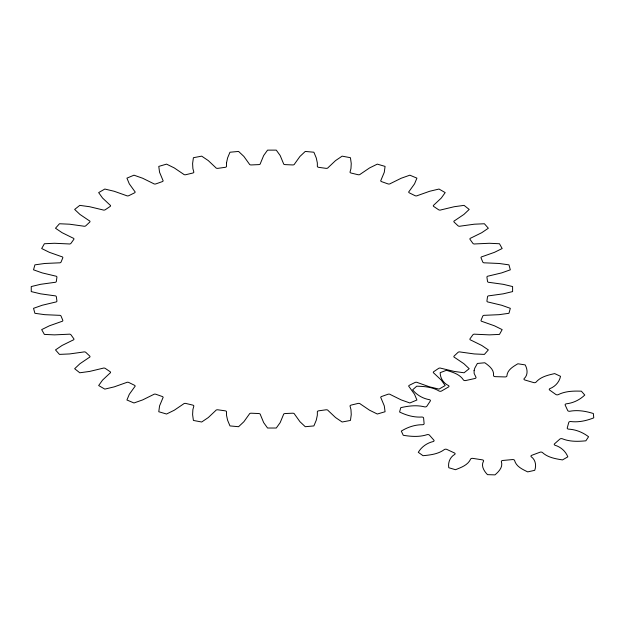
<?xml version="1.0" encoding="UTF-8"?>
<svg xmlns="http://www.w3.org/2000/svg" width="625" height="625" viewBox="0 0 625 625"><rect width="100%" height="100%" fill="white"/><g stroke="black" fill="none" stroke-linecap="round" stroke-linejoin="round"><path stroke-width="0.94" d="M226.508 162.922L226.484 166.102A1.797 1.039 0 0 1 225.102 167.336L217.914 168.336A1.797 1.039 0 0 1 215.711 167.594L208.289 160.594L201.695 156.148L193.406 157.703L192.602 163.539L192.891 168.57L193.727 171.719A1.797 1.039 0 0 1 192.695 173.062L185.859 174.695A1.797 1.039 0 0 1 183.492 174.164L174.266 167.922L166.547 164.125L158.773 166.406L159.562 172.25L162.891 180.227A1.797 1.039 0 0 1 162.234 181.648L155.93 183.875A1.797 1.039 0 0 1 153.445 183.57L142.641 178.234L133.984 175.18L126.93 178.141L129.289 183.836L134.742 191.414A1.797 1.039 0 0 1 134.477 192.875L128.859 195.648A1.797 1.039 0 0 1 126.312 195.57L114.195 191.273L104.828 189.039L98.656 192.602L102.531 198.016L109.969 205.008A1.797 1.039 0 0 1 110.109 206.477L105.305 209.719A1.797 1.039 0 0 1 102.773 209.875L89.641 206.727L79.773 205.367L74.656 209.438L79.945 214.43L89.188 220.672A1.797 1.039 0 0 1 89.719 222.109L85.852 225.75A1.797 1.039 0 0 1 83.391 226.125L69.57 224.203L59.461 223.75L55.5 228.234L62.086 232.687L72.898 238.016A1.797 1.039 0 0 1 73.812 239.383L70.984 243.328A1.797 1.039 0 0 1 68.656 243.93L54.484 243.273L44.375 243.742L41.68 248.531L49.391 252.336L61.516 256.617A1.797 1.039 0 0 1 62.789 257.891L61.062 262.039A1.797 1.039 0 0 1 58.93 262.844L44.758 263.477L34.898 264.852L33.531 269.82L42.172 272.891L55.312 276.023A1.797 1.039 0 0 1 56.914 277.164L56.336 281.422A1.797 1.039 0 0 1 54.445 282.398L40.617 284.312L31.25 286.555L31.25 291.594L40.617 293.836L54.445 295.75A1.797 1.039 0 0 1 56.336 296.727L56.914 300.984A1.797 1.039 0 0 1 55.312 302.125L42.172 305.258L33.531 308.328L34.898 313.297L44.758 314.672L58.93 315.305A1.797 1.039 0 0 1 61.062 316.102L62.789 320.258A1.797 1.039 0 0 1 61.516 321.531L49.391 325.812L41.68 329.617L44.375 334.406L54.484 334.867L68.656 334.219A1.797 1.039 0 0 1 70.984 334.82L73.812 338.758A1.797 1.039 0 0 1 72.898 340.133L62.086 345.461L55.5 349.914L59.461 354.398L69.57 353.945L83.391 352.023A1.797 1.039 0 0 1 85.852 352.398L89.719 356.039A1.797 1.039 0 0 1 89.188 357.477L79.945 363.719L74.656 368.711L79.773 372.781L89.641 371.422L102.773 368.273A1.797 1.039 0 0 1 105.305 368.43L110.109 371.672A1.797 1.039 0 0 1 109.969 373.141L102.531 380.133L98.656 385.547L104.828 389.109L114.195 386.875L126.312 382.578A1.797 1.039 0 0 1 128.859 382.5L134.477 385.273A1.797 1.039 0 0 1 134.742 386.734L129.289 394.312L126.93 400.008L133.984 402.969L142.641 399.914L153.445 394.578A1.797 1.039 0 0 1 155.93 394.273L162.234 396.5A1.797 1.039 0 0 1 162.891 397.922L159.562 405.898L158.773 411.742L166.547 414.023L174.266 410.227L183.492 403.977A1.797 1.039 0 0 1 185.859 403.453L192.695 405.086A1.797 1.039 0 0 1 193.727 406.43L192.891 409.578L192.602 414.609L193.406 420.445L201.695 422L208.289 417.555L215.711 410.555A1.797 1.039 0 0 1 217.914 409.812L225.102 410.812A1.797 1.039 0 0 1 226.484 412.047L226.508 415.227L227.594 420.227L229.969 425.922L238.578 426.711L243.891 421.719L249.32 414.133A1.797 1.039 0 0 1 251.297 413.211L258.664 413.539A1.797 1.039 0 0 1 260.367 414.633L263.672 422.617L267.562 428.023L276.281 428.023L280.172 422.617L283.484 414.633A1.797 1.039 0 0 1 285.18 413.539L292.555 413.211A1.797 1.039 0 0 1 294.531 414.133L299.961 421.719L305.266 426.711L313.883 425.922L316.258 420.227L317.336 415.227L317.359 412.047A1.797 1.039 0 0 1 318.742 410.812L325.938 409.812A1.797 1.039 0 0 1 328.141 410.555L335.555 417.555L342.148 422L350.445 420.445L351.25 414.609L350.961 409.578L350.125 406.43A1.797 1.039 0 0 1 351.156 405.086L357.984 403.453A1.797 1.039 0 0 1 360.359 403.977L369.586 410.227L377.305 414.023L385.07 411.742L384.289 405.898L380.961 397.922A1.797 1.039 0 0 1 381.609 396.5L387.914 394.273A1.797 1.039 0 0 1 390.406 394.578L401.211 399.914L409.859 402.969L416.914 400.008L414.555 394.312L409.109 386.734A1.797 1.039 0 0 1 409.367 385.273L414.992 382.5A1.797 1.039 0 0 1 417.531 382.578L429.648 386.875L439.023 389.109L445.188 385.547L441.32 380.133L433.883 373.141A1.797 1.039 0 0 1 433.742 371.672L438.547 368.43A1.797 1.039 0 0 1 441.078 368.273L454.203 371.422L464.07 372.781L469.195 368.711L463.906 363.719L454.664 357.477A1.797 1.039 0 0 1 454.133 356.039L457.992 352.398A1.797 1.039 0 0 1 460.453 352.023L474.273 353.945L484.391 354.398L488.344 349.914L481.766 345.461L470.953 340.133A1.797 1.039 0 0 1 470.031 338.758L472.859 334.82A1.797 1.039 0 0 1 475.188 334.219L489.359 334.867L499.469 334.406L502.164 329.617L494.461 325.812L482.336 321.531A1.797 1.039 0 0 1 481.055 320.258L482.781 316.102A1.797 1.039 0 0 1 484.922 315.305L499.094 314.672L508.953 313.297L510.32 308.328L501.672 305.258L488.539 302.125A1.797 1.039 0 0 1 486.93 300.984L487.516 296.727A1.797 1.039 0 0 1 489.406 295.75L503.234 293.836L512.602 291.594L512.602 286.555L503.234 284.312L489.406 282.398A1.797 1.039 0 0 1 487.516 281.422L486.93 277.164A1.797 1.039 0 0 1 488.539 276.023L501.672 272.891L510.32 269.82L508.953 264.852L499.094 263.477L484.922 262.844A1.797 1.039 0 0 1 482.781 262.039L481.055 257.891A1.797 1.039 0 0 1 482.336 256.617L494.461 252.336L502.164 248.531L499.469 243.742L489.359 243.273L475.188 243.93A1.797 1.039 0 0 1 472.859 243.328L470.031 239.383A1.797 1.039 0 0 1 470.953 238.016L481.766 232.687L488.344 228.234L484.391 223.75L474.273 224.203L460.453 226.125A1.797 1.039 0 0 1 457.992 225.75L454.133 222.109A1.797 1.039 0 0 1 454.664 220.672L463.906 214.43L469.195 209.438L464.07 205.367L454.203 206.727L441.078 209.875A1.797 1.039 0 0 1 438.547 209.719L433.742 206.477A1.797 1.039 0 0 1 433.883 205.008L441.32 198.016L445.188 192.602L439.023 189.039L429.648 191.273L417.531 195.57A1.797 1.039 0 0 1 414.992 195.648L409.367 192.875A1.797 1.039 0 0 1 409.109 191.414L414.555 183.836L416.914 178.141L409.859 175.18L401.211 178.234L390.406 183.57A1.797 1.039 0 0 1 387.914 183.875L381.609 181.648A1.797 1.039 0 0 1 380.961 180.227L384.289 172.25L385.07 166.406L377.305 164.125L369.586 167.922L360.359 174.164A1.797 1.039 0 0 1 357.984 174.695L351.156 173.062A1.797 1.039 0 0 1 350.125 171.719L350.961 168.57L351.25 163.539L350.445 157.703L342.148 156.148L335.555 160.594L328.141 167.594A1.797 1.039 0 0 1 325.938 168.336L318.742 167.336A1.797 1.039 0 0 1 317.359 166.102L317.336 162.922L316.258 157.922L313.883 152.227L305.266 151.438L299.961 156.43L294.531 164.016A1.797 1.039 0 0 1 292.555 164.938L285.18 164.609A1.797 1.039 0 0 1 283.484 163.516L280.172 155.531L276.281 150.125L267.562 150.125L263.672 155.531L260.367 163.516A1.797 1.039 0 0 1 258.664 164.609L251.297 164.938A1.797 1.039 0 0 1 249.32 164.016L243.891 156.43L238.578 151.438L229.969 152.227L227.594 157.922L226.508 162.922M474.086 370.648L474.141 373.422L475.977 377.25A1.797 1.039 0 0 1 474.734 378.539L465.906 380.492A1.797 1.039 0 0 1 463.492 380.016C459.742 374.172 452.703 372.234 446.453 370.305L440.148 372.672C440.203 378.227 443.523 383.281 448.578 385.609A1.797 1.039 0 0 1 448.352 387.07L441.664 390.938A1.797 1.039 0 0 1 439.133 391.062C432.414 386.961 424.391 386.414 416.727 386.195L412.625 389.836C416.82 395.047 422.844 398.555 429.445 399.68A1.797 1.039 0 0 1 430.266 401.07L426.875 406.164A1.797 1.039 0 0 1 424.656 406.883C416.766 404.867 408.562 405.852 400.758 407.695L399.578 411.984C406.477 415.414 414.109 417.539 421.875 417.023A1.797 1.039 0 0 1 423.602 418.102L424.102 423.555A1.797 1.039 0 0 1 422.57 424.727C415.008 424.664 407.703 427.148 401.312 431.086L403.258 435.281C411.172 436.586 419.43 437.18 427.172 434.641A1.797 1.039 0 0 1 429.516 435.219L433.812 440.086A1.797 1.039 0 0 1 433.242 441.523C427.039 442.977 421.547 446.82 418.297 452.32L423.031 455.695C430.445 455 438.281 454.102 444.438 449.5A1.797 1.039 0 0 1 446.977 449.477L454.328 452.914A1.797 1.039 0 0 1 454.82 454.352C450.078 457.016 447.836 462.484 448.773 467.727L455.477 469.703C461.234 467.438 467.945 465.117 470.664 459.016A1.797 1.039 0 0 1 472.977 458.398L482.109 459.812A1.797 1.039 0 0 1 483.578 461.016C480.703 465.93 484.094 471.109 487.477 474.648L494.984 474.875C498.781 471.609 503.266 467.062 501.336 461.547A1.797 1.039 0 0 1 503.008 460.445L512.352 459.586A1.797 1.039 0 0 1 514.539 460.344C516.117 466.57 522.469 469.336 527.703 471.883L534.727 470.328C536.516 465.516 535.586 459.75 531.141 456.664A1.797 1.039 0 0 1 531.891 455.258L539.82 452.289A1.797 1.039 0 0 1 542.352 452.461C547.828 457.531 555.422 458.781 562.508 459.914L567.828 456.844C565.609 451.172 560.719 446.961 554.922 445.203A1.797 1.039 0 0 1 554.617 443.742L559.773 439.164A1.797 1.039 0 0 1 562.203 438.727C569.711 441.789 577.953 441.594 585.875 440.805L588.57 436.75C582.797 432.344 575.867 429.508 568.578 429.148A1.797 1.039 0 0 1 567.266 427.883L568.75 422.492A1.797 1.039 0 0 1 570.664 421.523C578.555 422.523 586.445 420.766 593.75 417.859L593.359 413.523C585.75 411.141 577.672 409.773 569.734 411.273A1.797 1.039 0 0 1 567.656 410.422L565.203 405.148A1.797 1.039 0 0 1 566.273 403.82C573.242 403.055 579.742 399.883 584.781 395.047L581.367 391.18C573.531 390.898 565.367 391.078 558.203 394.672A1.797 1.039 0 0 1 555.703 394.383L549.75 390.141A1.797 1.039 0 0 1 549.789 388.672C555.203 386.625 559.383 382.016 560.523 376.312L554.672 373.586C547.977 375.133 540.648 376.719 535.969 382.211A1.797 1.039 0 0 1 533.492 382.539L525.062 380.055A1.797 1.039 0 0 1 524.062 378.711C528.156 375.086 527.609 369.242 525.156 364.898L517.891 363.773C513.164 366.578 507.266 369.867 506.883 376.047A1.797 1.039 0 0 1 504.852 376.93L495.406 376.648A1.797 1.039 0 0 1 493.539 375.648C494.352 369.703 489.055 365.805 484.812 362.773L477.383 363.453L474.727 368.242L474.086 370.648"/></g></svg>
